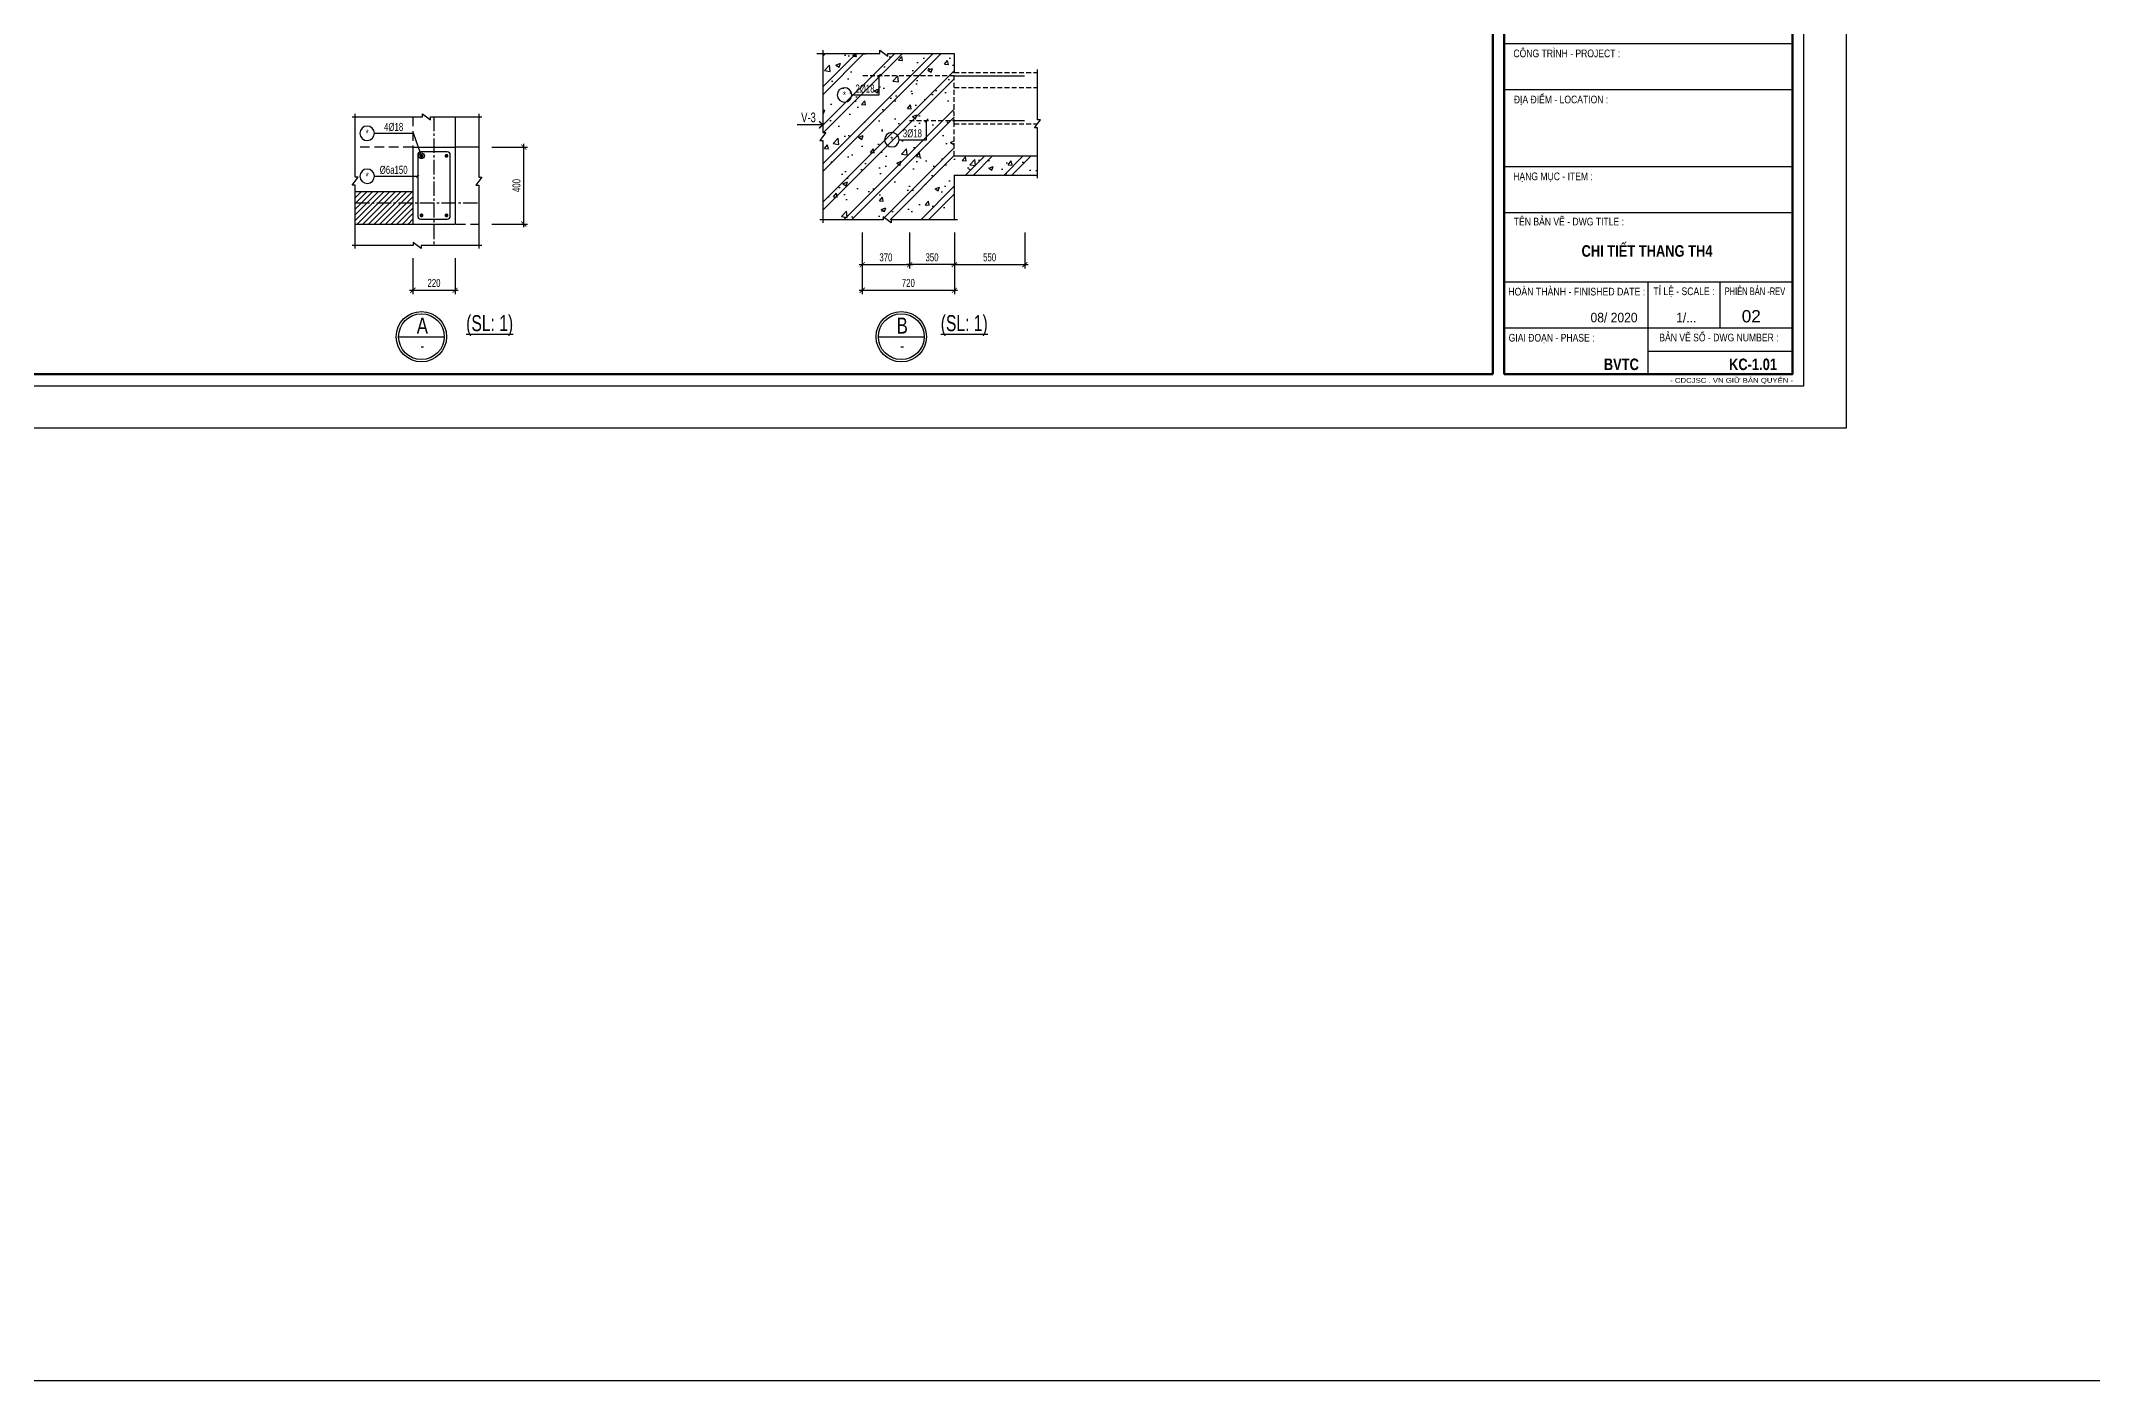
# Model space of a CAD drawing. Header units: millimetres. Extents: x -77370 to 109412, y -14880 to 214694.
# Drawn here: x 22265 to 54315, y -14880 to 6043 of the extents above; entities that cross this region are included whole.
import ezdxf
from ezdxf.enums import TextEntityAlignment as Align

# ---------------------------------------------------------------- set-up
doc = ezdxf.new("R2010")
doc.units = ezdxf.units.MM
doc.header["$LTSCALE"] = 300
doc.header["$MEASUREMENT"] = 0
doc.header["$PDMODE"] = 66
doc.linetypes.add('CENTER2', pattern=[1.125, 0.75, -0.125, 0.125, -0.125])
doc.linetypes.add('HIDDEN', pattern=[0.375, 0.25, -0.125])
doc.layers.get('0').update_dxf_attribs({"linetype": 'CONTINUOUS'})
doc.layers.get('DEFPOINTS').update_dxf_attribs({"linetype": 'CONTINUOUS'})
for name, color, linetype in [('CDC -TEXT KHUNG', 7, 'CONTINUOUS'), ('CDC-KHUNGTEN', 7, 'CONTINUOUS'), ('CDC.01.AXIS', 160, 'CENTER2'), ('CDC.02.DIM', 1, 'CONTINUOUS'), ('CDC.03.BORDER', 3, 'CONTINUOUS'), ('CDC.04.HIDDEN', 8, 'HIDDEN'), ('CDC.05.STEEL', 4, 'CONTINUOUS'), ('CDC.06.TEXT', 2, 'CONTINUOUS'), ('CDC.10.HATCH', 251, 'CONTINUOUS'), ('CDC.11.NOTE', 8, 'CONTINUOUS'), ('CDC.14.STEELNUM', 2, 'CONTINUOUS'), ('KCS_SNODE', 6, 'CONTINUOUS'), ('TEXTCOL_SHAPE', 6, 'CONTINUOUS')]:
    doc.layers.add(name, color=color, linetype=linetype)
doc.layers.add('CDC.15.NOPLOT', color=87, linetype='CONTINUOUS', plot=False)
doc.styles.add('ARIAL', font='arial.ttf', dxfattribs={"width": 0.65})
doc.styles.add('Arial_B_3', font='arialbd.ttf', dxfattribs={"width": 0.75, "height": 3})
doc.styles.add('KCS_SMTEXT', font='arial.ttf', dxfattribs={"width": 0.7})
doc.styles.add('KT CDC', font='arial.ttf', dxfattribs={"width": 0.85, "height": 200})
doc.styles.add('SMTEXT', font='arial.ttf', dxfattribs={"width": 0.7})
doc.dimstyles.new('DIM CHI TIET', dxfattribs={"dimscale": 2, "dimtxt": 62.5, "dimasz": 40, "dimexe": 30, "dimexo": 0, "dimgap": 25, "dimtad": 1, "dimdec": 0, "dimlfac": 0.333333, "dimzin": 13, "dimdsep": 46, "dimtxsty": 'KCS_SMTEXT', "dimblk": 'ARCHTICK', "dimcen": 0, "dimdle": 25, "dimclrd": 1, "dimclre": 1, "dimclrt": 2, "dimadec": 0, "dimazin": 0, "dimtfac": 1, "dimtdec": 0, "dimtix": 1, "dimtmove": 2, "dimatfit": 3, "dimfxl": 1, "dimtolj": 1, "dimtzin": 13, "dimarcsym": 0})
doc.dimstyles.new('KCS_DIM25', dxfattribs={"dimscale": 2, "dimtxt": 62.5, "dimasz": 40, "dimexe": 30, "dimexo": 0, "dimgap": 25, "dimtad": 1, "dimdec": 0, "dimlfac": 0.5, "dimzin": 13, "dimdsep": 46, "dimtxsty": 'KCS_SMTEXT', "dimblk": 'ARCHTICK', "dimcen": 0, "dimdle": 25, "dimclrd": 1, "dimclre": 1, "dimclrt": 2, "dimadec": 0, "dimazin": 0, "dimtfac": 1, "dimtdec": 0, "dimtix": 1, "dimtmove": 2, "dimatfit": 3, "dimfxl": 1, "dimtolj": 1, "dimtzin": 13, "dimarcsym": 0})

# ---------------------------------------------------------------- blocks, each defined once
blk = doc.blocks.new('_ArchTick')
at = {"color": 0, "linetype": 'ByBlock', "const_width": 0.15}
blk.add_lwpolyline([(-0.5, -0.5), (0.5, 0.5)], dxfattribs=at)
blk = doc.blocks.new('*D216')
at = {"layer": 'CDC.02.DIM', "color": 1, "lineweight": -2, "transparency": 16777216}
for p, q in [((35092, 3051), (35092, 2091)), ((36532, 3051), (36532, 2091)), ((35042, 2151), (36582, 2151))]:
    blk.add_line(p, q, dxfattribs=at)
at = {"layer": 'DEFPOINTS', "color": 0, "transparency": 16777216}
for p in [(35092, 3051), (36532, 3051), (36532, 2151)]:
    blk.add_point(p, dxfattribs=at)
at = {"layer": 'CDC.02.DIM', "color": 1, "lineweight": -2, "transparency": 16777216, "xscale": 80, "yscale": 80, "zscale": 80, "rotation": 180}
blk.add_blockref('_ArchTick', (35092, 2151), dxfattribs=at)
at = {"layer": 'CDC.02.DIM', "color": 1, "lineweight": -2, "transparency": 16777216, "xscale": 80, "yscale": 80, "zscale": 80}
blk.add_blockref('_ArchTick', (36532, 2151), dxfattribs=at)
at = {"layer": 'CDC.02.DIM', "color": 2, "transparency": 16777216, "insert": (35812, 2265), "char_height": 125, "attachment_point": 5, "style": 'KCS_SMTEXT'}
blk.add_mtext('\\A1;720', dxfattribs=at)
blk = doc.blocks.new('*D217')
at = {"layer": 'CDC.02.DIM', "color": 1, "lineweight": -2, "transparency": 16777216}
for p, q in [((35832, 3051), (35832, 2491)), ((36532, 3051), (36532, 2491)), ((36582, 2551), (35782, 2551))]:
    blk.add_line(p, q, dxfattribs=at)
at = {"layer": 'DEFPOINTS', "color": 0, "transparency": 16777216}
for p in [(35832, 3051), (36532, 3051), (35832, 2551)]:
    blk.add_point(p, dxfattribs=at)
at = {"layer": 'CDC.02.DIM', "color": 1, "lineweight": -2, "transparency": 16777216, "xscale": 80, "yscale": 80, "zscale": 80, "rotation": 180}
blk.add_blockref('_ArchTick', (35832, 2551), dxfattribs=at)
at = {"layer": 'CDC.02.DIM', "color": 1, "lineweight": -2, "transparency": 16777216, "xscale": 80, "yscale": 80, "zscale": 80}
blk.add_blockref('_ArchTick', (36532, 2551), dxfattribs=at)
at = {"layer": 'CDC.02.DIM', "color": 2, "transparency": 16777216, "insert": (36182, 2665), "char_height": 125, "attachment_point": 5, "style": 'KCS_SMTEXT'}
blk.add_mtext('\\A1;350', dxfattribs=at)
blk = doc.blocks.new('*D218')
at = {"layer": 'CDC.02.DIM', "color": 1, "lineweight": -2, "transparency": 16777216}
for p, q in [((36532, 3051), (36532, 2491)), ((37632, 3051), (37632, 2491)), ((36482, 2551), (37682, 2551))]:
    blk.add_line(p, q, dxfattribs=at)
at = {"layer": 'DEFPOINTS', "color": 0, "transparency": 16777216}
for p in [(36532, 3051), (37632, 3051), (37632, 2551)]:
    blk.add_point(p, dxfattribs=at)
at = {"layer": 'CDC.02.DIM', "color": 1, "lineweight": -2, "transparency": 16777216, "xscale": 80, "yscale": 80, "zscale": 80, "rotation": 180}
blk.add_blockref('_ArchTick', (36532, 2551), dxfattribs=at)
at = {"layer": 'CDC.02.DIM', "color": 1, "lineweight": -2, "transparency": 16777216, "xscale": 80, "yscale": 80, "zscale": 80}
blk.add_blockref('_ArchTick', (37632, 2551), dxfattribs=at)
at = {"layer": 'CDC.02.DIM', "color": 2, "transparency": 16777216, "insert": (37082, 2665), "char_height": 125, "attachment_point": 5, "style": 'KCS_SMTEXT'}
blk.add_mtext('\\A1;550', dxfattribs=at)
blk = doc.blocks.new('*D219')
at = {"layer": 'CDC.02.DIM', "color": 1, "lineweight": -2, "transparency": 16777216}
for p, q in [((35092, 3051), (35092, 2491)), ((35832, 3051), (35832, 2491)), ((35042, 2551), (35882, 2551))]:
    blk.add_line(p, q, dxfattribs=at)
at = {"layer": 'DEFPOINTS', "color": 0, "transparency": 16777216}
for p in [(35092, 3051), (35832, 3051), (35832, 2551)]:
    blk.add_point(p, dxfattribs=at)
at = {"layer": 'CDC.02.DIM', "color": 1, "lineweight": -2, "transparency": 16777216, "xscale": 80, "yscale": 80, "zscale": 80, "rotation": 180}
blk.add_blockref('_ArchTick', (35092, 2551), dxfattribs=at)
at = {"layer": 'CDC.02.DIM', "color": 1, "lineweight": -2, "transparency": 16777216, "xscale": 80, "yscale": 80, "zscale": 80}
blk.add_blockref('_ArchTick', (35832, 2551), dxfattribs=at)
at = {"layer": 'CDC.02.DIM', "color": 2, "transparency": 16777216, "insert": (35462, 2665), "char_height": 125, "attachment_point": 5, "style": 'KCS_SMTEXT'}
blk.add_mtext('\\A1;370', dxfattribs=at)
blk = doc.blocks.new('*D214')
at = {"layer": 'CDC.02.DIM', "color": 1, "lineweight": -2, "transparency": 16777216}
for p, q in [((29306, 4386), (29866, 4386)), ((29806, 3136), (29806, 4436)), ((29306, 3186), (29866, 3186))]:
    blk.add_line(p, q, dxfattribs=at)
at = {"layer": 'DEFPOINTS', "color": 0, "transparency": 16777216}
for p in [(29306, 4386), (29806, 4386), (29306, 3186)]:
    blk.add_point(p, dxfattribs=at)
at = {"layer": 'CDC.02.DIM', "color": 1, "lineweight": -2, "transparency": 16777216, "xscale": 80, "yscale": 80, "zscale": 80}
for p, rotation in [((29806, 4386), 90), ((29806, 3186), 270)]:
    blk.add_blockref('_ArchTick', p, dxfattribs=dict(at, rotation=rotation))
at = {"layer": 'CDC.02.DIM', "color": 2, "transparency": 16777216, "insert": (29692, 3786), "char_height": 125, "attachment_point": 5, "rotation": 90, "style": 'KCS_SMTEXT'}
blk.add_mtext('\\A1;400', dxfattribs=at)
blk = doc.blocks.new('*D215')
at = {"layer": 'CDC.02.DIM', "color": 1, "lineweight": -2, "transparency": 16777216}
for p, q in [((28073, 2651), (28073, 2091)), ((28733, 2651), (28733, 2091)), ((28023, 2151), (28783, 2151))]:
    blk.add_line(p, q, dxfattribs=at)
at = {"layer": 'DEFPOINTS', "color": 0, "transparency": 16777216}
for p in [(28073, 2651), (28733, 2651), (28733, 2151)]:
    blk.add_point(p, dxfattribs=at)
at = {"layer": 'CDC.02.DIM', "color": 1, "lineweight": -2, "transparency": 16777216, "xscale": 80, "yscale": 80, "zscale": 80, "rotation": 180}
blk.add_blockref('_ArchTick', (28073, 2151), dxfattribs=at)
at = {"layer": 'CDC.02.DIM', "color": 1, "lineweight": -2, "transparency": 16777216, "xscale": 80, "yscale": 80, "zscale": 80}
blk.add_blockref('_ArchTick', (28733, 2151), dxfattribs=at)
at = {"layer": 'CDC.02.DIM', "color": 2, "transparency": 16777216, "insert": (28403, 2265), "char_height": 125, "attachment_point": 5, "style": 'KCS_SMTEXT'}
blk.add_mtext('\\A1;220', dxfattribs=at)
blk = doc.blocks.new('Khung tên chuẩn')
at = {"layer": 'CDC-KHUNGTEN', "color": 6, "lineweight": 25}
for p, q in [((82700, 10000), (75200, 10000)), ((82700, 8800), (75200, 8800)), ((82700, 6800), (75200, 6800)), ((82700, 5600), (75200, 5600)), ((82700, 3800), (75200, 3800)), ((78950, 1400), (78950, 3800)), ((80825, 2600), (80825, 3800)), ((82700, 2600), (75200, 2600)), ((78950, 2000), (82700, 2000))]:
    blk.add_line(p, q, dxfattribs=at)
at = {"layer": 'CDC-KHUNGTEN', "color": 8}
blk.add_lwpolyline([(75096, 1100), (83000, 1100), (83000, 58300), (3000, 58300), (3000, 1100), (75096, 1100)], dxfattribs=at)
at = {"layer": 'CDC-KHUNGTEN', "color": 255, "lineweight": 60}
blk.add_lwpolyline([(74900, 1400), (74900, 58000), (3300, 58000), (3300, 1400), (74900, 1400)], close=True, dxfattribs=at)
blk.add_lwpolyline([(75200, 1400), (82700, 1400), (82700, 58000), (75200, 58000), (75200, 1400)], dxfattribs=at)
at = {"layer": 'DEFPOINTS', "color": 1, "ltscale": 0.2}
blk.add_lwpolyline([(0, 0), (0, 59400), (84100, 59400), (84100, 0), (0, 0)], close=True, dxfattribs=at)
at = {"layer": 'CDC -TEXT KHUNG', "color": 7, "style": 'Arial_B_3', "width": 0.8}
blk.add_text('BVTC', height=300, dxfattribs=at).set_placement((78705, 1508), align=Align.RIGHT)
at = {"layer": 'CDC -TEXT KHUNG', "color": 6, "style": 'KT CDC', "width": 1.15}
blk.add_text('- CDCJSC . VN GIỮ BẢN QUYỂN -', height=125.69, dxfattribs=at).set_placement((79519, 1177))
at = {"layer": 'CDC-KHUNGTEN', "color": 6, "style": 'ARIAL'}
for s, width, p in [('CÔNG TRÌNH - PROJECT :  ', 0.8, (75438, 9650)), ('ĐỊA ĐIỂM - LOCATION :', 0.8, (75449, 8450)), ('HẠNG MỤC - ITEM : ', 0.8, (75433, 6450)), ('TÊN BẢN VẼ - DWG TITLE :', 0.8, (75448, 5273)), ('TỈ LỆ - SCALE :', 0.8, (79082, 3459)), ('PHIÊN BẢN -REV', 0.7, (80938, 3459)), ('GIAI ĐOẠN - PHASE :', 0.8, (75315, 2250)), ('BẢN VẼ SỐ - DWG NUMBER :', 0.8, (79236, 2256))]:
    blk.add_text(s, height=200, dxfattribs=dict(at, width=width)).set_placement(p)
at = {"layer": 'CDC-KHUNGTEN', "color": 6, "style": 'ARIAL', "width": 0.814645}
blk.add_text('HOÀN THÀNH - FINISHED DATE :', height=200, dxfattribs=at).set_placement((75304, 3450), (78870, 3450), align=Align.FIT)
at = {"layer": 'CDC-KHUNGTEN', "color": 7, "style": 'ARIAL', "width": 0.9}
for s, p in [('08/ 2020', (78670, 2750)), ('1/...', (80200, 2750))]:
    blk.add_text(s, height=250, dxfattribs=at).set_placement(p, align=Align.RIGHT)
at = {"layer": 'CDC-KHUNGTEN', "color": 7, "style": 'KT CDC'}
blk.add_text('02', height=320, dxfattribs=at).set_placement((81879, 2750), align=Align.RIGHT)

msp = doc.modelspace()

# ---------------------------------------------------------------- hatches: boundary and pattern name
at = {"layer": 'CDC.10.HATCH'}
h = msp.add_hatch(dxfattribs=at)
h.set_pattern_fill('CHAU-01', color=256, scale=100, style=0, pattern_type=2)
h.set_pattern_definition([(50, (32767.3, 2294.63), (717.26, -62.75), [75, -825]), (355, (32767.3, 2294.6), (-138.75, 752.19), [60, -660]), (100.451, (32827.1, 2289.4), (578.51, 689.44), [63.74, -701.14]), (46.184, (32767.3, 2494.6), (1067.24, -165.52), [112.5, -1237.5]), (96.636, (32856.2, 2480.8), (934.66, 974.12), [95.61, -1051.71]), (351.184, (32767.3, 2494.6), (934.66, 974.12), [90, -990]), (21, (32867.3, 2444.63), (596.907, -402.62), [75, -825]), (326, (32867.3, 2444.6), (243.315, 725.15), [60, -660]), (71.451, (32917.04, 2411.1), (840.22, 322.53), [63.74, -701.14]), (37.5, (32767.3, 2294.63), (12.16, 332.894), [0, -652, 0, -670, 0, -662.5]), (7.5, (32767.3, 2294.63), (263.07, 394.412), [0, -382, 0, -637, 0, -252.5]), (327.5, (32544.3, 2294.63), (533.822, -22.555), [0, -250, 0, -780, 0, -1035]), (317.5, (32444.3, 2294.63), (583.186, 100.105), [0, -325, 0, -518, 0, -735]), (45, (32767.3, 2294.63), (-300.52, 300.52), []), (45, (32767.3, 2417.13), (-300.52, 300.52), [])])
h.paths.add_polyline_path([(35441.4, 4405.4), (35668.2, 4405.4), (35668.2, 4596.7), (35441.4, 4596.7)], flags=24)
h.paths.add_polyline_path([(35691.6, 4500.2), (36058, 4500.2), (36058, 4702.2), (35691.6, 4702.2)], flags=24)
h.paths.add_polyline_path([(34701.4, 5105.4), (34928.2, 5105.4), (34928.2, 5296.7), (34701.4, 5296.7)], flags=24)
h.paths.add_polyline_path([(34951.6, 5200.2), (35318, 5200.2), (35318, 5402.2), (34951.6, 5402.2)], flags=24)
h.paths.add_polyline_path([(34475.9, 4488.6), (34475.9, 3251.2), (35069.7, 3251.2), (35069.7, 3298.1), (35194.7, 3204.4), (35194.7, 3251.2), (36528.9, 3251.2), (36528.9, 3951), (37828.9, 3951), (37828.9, 4251), (36528.9, 4251), (36528.9, 5851), (35191.4, 5851), (35191.4, 5804.2), (35066.4, 5897.9), (35066.4, 5851), (34475.9, 5851), (34475.9, 4613.6), (34522.8, 4613.6), (34429, 4488.6)])
h = msp.add_hatch(dxfattribs=at)
h.set_pattern_fill('ANSI31', color=256, scale=500, style=0)
h.set_pattern_definition([(45, (-2383587.24, 1025485.92), (-44.1941738, 44.1941738), [])])
h.paths.add_polyline_path([(28073.2, 3695.5), (27171.3, 3695.5), (27171.3, 3515.5), (28073.2, 3515.5)])
h.paths.add_polyline_path([(28073.2, 3515.5), (27171.3, 3515.5), (27171.3, 3185.5), (28073.2, 3185.5)])

# ---------------------------------------------------------------- linework, layer by layer
at = {"layer": 'CDC.01.AXIS'}
for p, q in [((28403.2, 4861.1), (28403.2, 2851.2)), ((27171.3, 3515.5), (29105.7, 3515.5))]:
    msp.add_line(p, q, dxfattribs=at)
at = {"layer": 'CDC.03.BORDER'}
for p, q in [((36528.9, 5851), (36528.9, 5551)), ((28733.2, 4861.1), (28733.2, 3185.5)), ((28073.2, 4385.5), (28073.2, 3185.5)), ((28073.2, 4385.5), (28733.2, 4385.5)), ((29105.7, 4385.5), (28733.2, 4385.5)), ((36528.9, 4251), (37828.9, 4251)), ((36528.9, 3951), (37828.9, 3951)), ((36528.9, 3951), (36528.9, 3251.2, 0)), ((27171.3, 3695.5), (28073.2, 3695.5)), ((27171.3, 3185.5), (28733.2, 3185.5))]:
    msp.add_line(p, q, dxfattribs=at)
at = {"layer": 'CDC.04.HIDDEN'}
for p, q in [((36528.9, 5551), (37828.9, 5551)), ((36528.9, 4755), (36528.9, 5551)), ((36528.9, 5315), (37828.9, 5315)), ((36528.9, 4751), (37828.9, 4751)), ((36528.9, 4251), (36528.9, 4751))]:
    msp.add_line(p, q, dxfattribs=at)
at = {"layer": 'CDC.04.HIDDEN', "ltscale": 2}
for p, q in [((28073.2, 4861.1), (28073.2, 4385.5)), ((28073.2, 4385.5), (27171.3, 4385.5)), ((27171.3, 3185.5), (29105.7, 3185.5))]:
    msp.add_line(p, q, dxfattribs=at)
at = {"layer": 'CDC.05.STEEL', "color": 4, "linetype": 'HIDDEN'}
for p, q in [((36528.9, 5501), (35088.9, 5501)), ((35828.9, 4801), (36528.9, 4801))]:
    msp.add_line(p, q, dxfattribs=at)
at = {"layer": 'CDC.05.STEEL'}
for p, q in [((36528.9, 5501), (37628.9, 5501)), ((36528.9, 4801), (37628.9, 4801))]:
    msp.add_line(p, q, dxfattribs=at)
at = {"layer": 'CDC.05.STEEL', "color": 4, "elevation": 0}
msp.add_lwpolyline([(28148.2, 4260.5), (28148.2, 3310.5, 0.4142136), (28198.2, 3260.5), (28608.2, 3260.5, 0.4142136), (28658.2, 3310.5), (28658.2, 4260.5, 0.4142136), (28608.2, 4310.5), (28198.2, 4310.5, 0.4142136)], format="xyb", close=True, dxfattribs=at)
at = {"layer": 'CDC.06.TEXT'}
for p, q in [((27849.7, 1426.4), (28563.9, 1426.4)), ((35344.7, 1426.4), (36058.9, 1426.4))]:
    msp.add_line(p, q, dxfattribs=at)
at = {"layer": 'CDC.06.TEXT', "color": 1}
for centre in [(28206.8, 1426.4), (35701.8, 1426.4)]:
    msp.add_circle(centre, 392.9, dxfattribs=at)
at = {"layer": 'CDC.06.TEXT', "color": 4}
for centre in [(28206.8, 1426.4), (35701.8, 1426.4)]:
    msp.add_circle(centre, 357.1, dxfattribs=at)
at = {"layer": 'CDC.11.NOTE'}
for p, q in [((27471.9, 4602.6, 0), (28084.6, 4602.6, 0)), ((27471.9, 3931.9, 0), (28148.2, 3931.9, 0))]:
    msp.add_line(p, q, dxfattribs=at)
at = {"layer": 'CDC.11.NOTE', "color": 1, "elevation": 0}
for points in [[(34382.1, 5851), (35366.5, 5851), (35366.5, 5897.9), (35491.5, 5804.2), (35491.5, 5851), (36528.9, 5851)], [(34475.9, 5897.9), (34475.9, 4613.6), (34522.8, 4613.6), (34429, 4488.6), (34475.9, 4488.6), (34475.9, 3204.4)], [(37828.9, 3904.2), (37828.9, 4688.5), (37782, 4688.5), (37875.8, 4813.5), (37828.9, 4813.5), (37828.9, 5597.9)], [(27124.4, 4861.1), (28223, 4861.1), (28223, 4908), (28348, 4814.3), (28348, 4861.1), (29152.6, 4861.1)], [(27171.3, 2804.4), (27171.3, 3793.7), (27124.4, 3793.7), (27218.2, 3918.7), (27171.3, 3918.7), (27171.3, 4908)], [(29105.7, 4908), (29105.7, 3918.7), (29152.6, 3918.7), (29058.8, 3793.7), (29105.7, 3793.7), (29105.7, 2804.4)], [(36579, 3251.2), (35541.7, 3251.2), (35541.7, 3204.4), (35416.7, 3298.1), (35416.7, 3251.2), (34432.3, 3251.2)], [(29152.6, 2851.2), (28201, 2851.2), (28201, 2804.4), (28076, 2898.1), (28076, 2851.2), (27124.4, 2851.2)]]:
    msp.add_lwpolyline(points, dxfattribs=at)
at = {"layer": 'CDC.11.NOTE', "elevation": 0}
for points in [[(34927.3, 5201), (35354.5, 5201), (35354.5, 5501)], [(28193.4, 4292.2), (28084.6, 4602.6)], [(34475.9, 4734.8), (34422.9, 4681.7), (34419.3, 4685.3), (34470.9, 4734.8), (34419.3, 4784.3), (34422.9, 4787.8), (34475.9, 4734.8), (34075, 4734.8)], [(35667.3, 4501), (36094.5, 4501), (36094.5, 4801)]]:
    msp.add_lwpolyline(points, dxfattribs=at)
at = {"layer": 'CDC.11.NOTE', "color": 3, "elevation": 0}
for points in [[(35329.8, 5476.3), (35379.3, 5525.8)], [(36069.8, 4776.3), (36119.3, 4825.8)], [(28166.7, 3950.4), (28129.6, 3913.3)]]:
    msp.add_lwpolyline(points, dxfattribs=at)
at = {"layer": 'CDC.11.NOTE'}
msp.add_circle((28208.2, 4250.5, 0), 44.2, dxfattribs=at)
at = {"layer": 'CDC.14.STEELNUM', "color": 8}
for centre, start, end in [((34814.8, 5201), 2.29244, 0), ((27359.4, 4602.6, 0), 182.29244, 180), ((35554.8, 4501), 2.29244, 0), ((27359.4, 3931.9, 0), 182.29244, 180)]:
    msp.add_arc(centre, 112.5, start, end, dxfattribs=at)
at = {"layer": 'KCS_SNODE', "const_width": 30, "elevation": 0}
for points in [[(28199.2, 4238.5, -1), (28217.2, 4262.5, -1)], [(28607.2, 4238.5, 1), (28589.2, 4262.5, 1)], [(28199.2, 3332.5, 1), (28217.2, 3308.5, 1)], [(28607.2, 3332.5, -1), (28589.2, 3308.5, -1)]]:
    msp.add_lwpolyline(points, format="xyb", close=True, dxfattribs=at)
at = {"layer": 'TEXTCOL_SHAPE'}
msp.add_lwpolyline([(-77370.2, 91558.5), (108990, 91558.5), (108990, -14880), (-77370.2, -14880)], close=True, dxfattribs=at)

# ---------------------------------------------------------------- block references
at = {"xscale": 0.5999999999985448, "yscale": 0.5999999999985448, "zscale": 0.5999999999985448}
msp.add_blockref('Khung tên chuẩn', (0, 0), dxfattribs=at)

# ---------------------------------------------------------------- texts
at = {"layer": 'CDC -TEXT KHUNG', "style": 'Arial_B_3', "width": 0.8}
msp.add_text('CHI TIẾT THANG TH4', height=180, dxfattribs=at).set_placement((47349.7, 2675.1), align=Align.CENTER)
at = {"layer": 'CDC.06.TEXT', "color": 2, "linetype": 'ByBlock', "style": 'SMTEXT', "width": 0.7}
for s, p in [('2%%C18', (35134.8, 5301.2)), ('4%%C18', (27773.1, 4702.7, 0)), ('3%%C18', (35874.8, 4601.2)), ('%%C6a150', (27773.1, 4032, 0))]:
    msp.add_text(s, height=125, dxfattribs=at).set_placement(p, align=Align.MIDDLE)
at = {"layer": 'CDC.06.TEXT', "style": 'SMTEXT', "width": 0.7}
msp.add_text('V-3', height=150, dxfattribs=at).set_placement((34252.8, 4851), align=Align.MIDDLE)
at = {"layer": 'CDC.06.TEXT', "style": 'SMTEXT', "width": 0.75}
for s, height, p in [('A', 250, (28221.6, 1599.5)), ('B', 250, (35716.6, 1599.5)), ('-', 178.6, (28221.6, 1284.6)), ('-', 178.6, (35716.6, 1284.6))]:
    msp.add_text(s, height=height, dxfattribs=at).set_placement(p, align=Align.MIDDLE_CENTER)
at = {"layer": 'CDC.06.TEXT', "color": 4, "linetype": 'ByBlock', "style": 'SMTEXT', "width": 0.7}
for p in [(29272.8, 1607.4), (36684.9, 1607.4)]:
    msp.add_text('%%U(SL: 1)', height=250, dxfattribs=at).set_placement(p, align=Align.MIDDLE)
at = {"layer": 'CDC.14.STEELNUM', "linetype": 'ByBlock', "style": 'SMTEXT', "width": 0.7}
for p in [(34814.8, 5201), (27359.4, 4602.6, 0), (35554.8, 4501), (27359.4, 3931.9, 0)]:
    msp.add_text('*', height=125, dxfattribs=at).set_placement(p, align=Align.MIDDLE)
at = {"layer": 'CDC.15.NOPLOT', "style": 'Arial_B_3', "width": 0.8}
msp.add_text('KC-1.01', height=180, dxfattribs=at).set_placement((49380, 904.7), align=Align.RIGHT)

# ---------------------------------------------------------------- dimensions: what is measured, and where the dimension line sits
at = {"layer": 'CDC.02.DIM'}
for base, p1, p2, angle, dimstyle, picture, middle in [((29805.7, 4385.5), (29305.7, 3185.5), (29305.7, 4385.5), 270, 'DIM CHI TIET', '*D214', (29691.9, 3785.5)), ((36532.2, 2151.2), (35092.2, 3051.2), (36532.2, 3051.2), 180, 'KCS_DIM25', '*D216', (35812.2, 2265.1)), ((35832.2, 2551.2), (35092.2, 3051.2), (35832.2, 3051.2), 180, 'KCS_DIM25', '*D219', (35462.2, 2665.1)), ((37632.2, 2551.2), (36532.2, 3051.2), (37632.2, 3051.2), 180, 'KCS_DIM25', '*D218', (37082.2, 2665.1)), ((28733.2, 2151.2), (28073.2, 2651.2), (28733.2, 2651.2), 180, 'DIM CHI TIET', '*D215', (28403.2, 2265.1))]:
    dim = msp.add_linear_dim(base=base, p1=p1, p2=p2, angle=angle, dimstyle=dimstyle, dxfattribs=at)
    dim.commit()
    dim.dimension.update_dxf_attribs({"geometry": picture, "text_midpoint": middle})
dim = msp.add_linear_dim(base=(35832.2, 2551.2), p1=(36532.2, 3051.2), p2=(35832.2, 3051.2), dimstyle='KCS_DIM25', dxfattribs=at)
dim.commit()
dim.dimension.update_dxf_attribs({"geometry": '*D217', "text_midpoint": (36182.2, 2665.1)})

doc.saveas('drawing.dxf')
